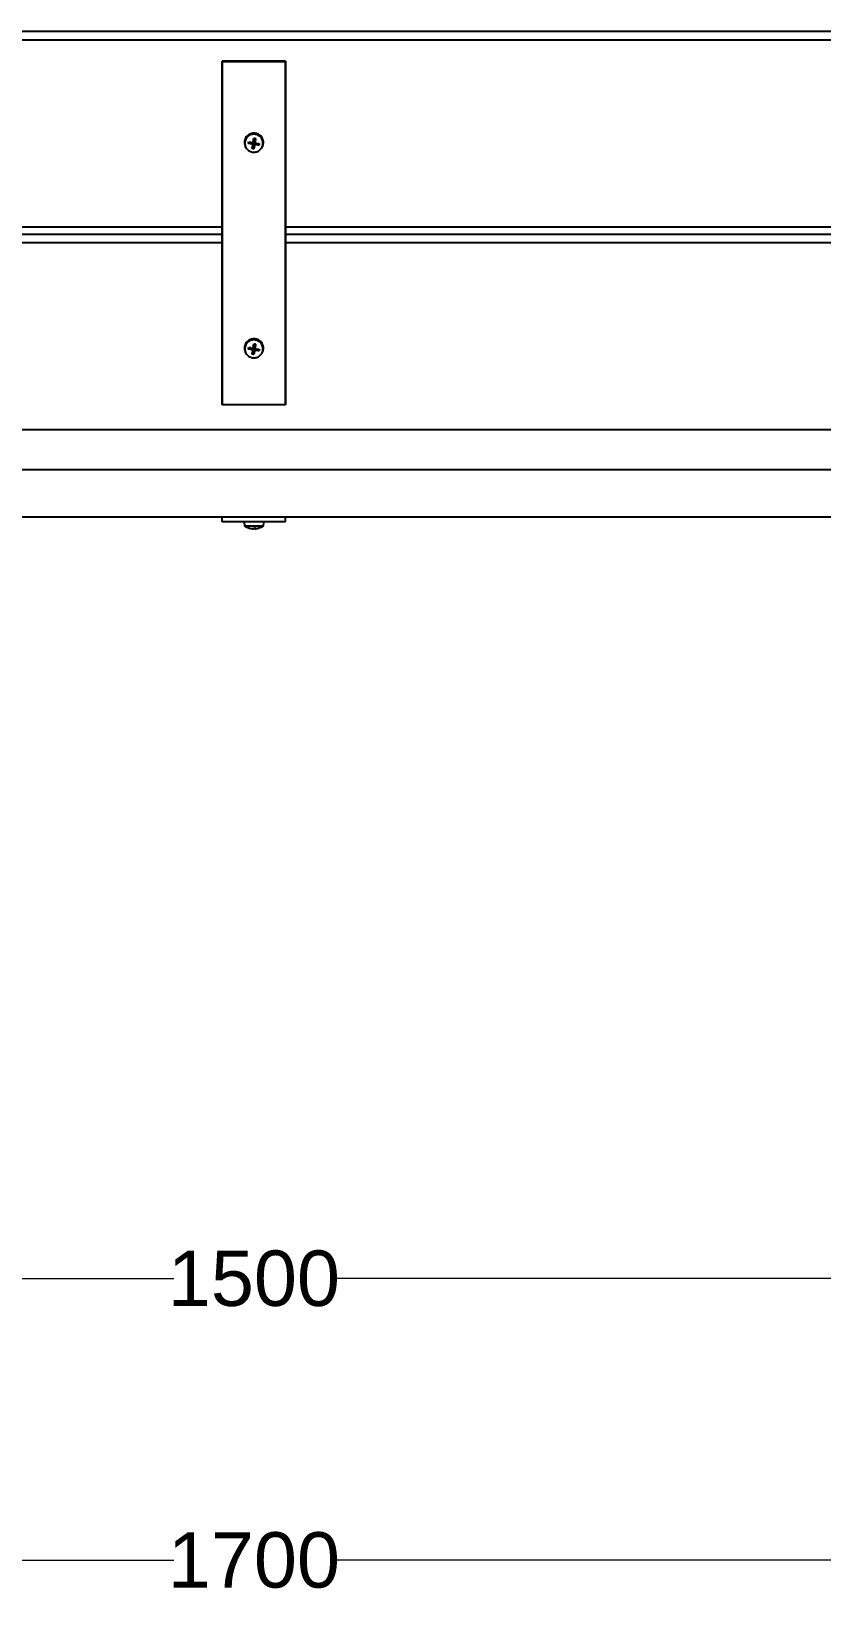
# Model space of a CAD drawing. Header units: millimetres. Extents: x 9483 to 13995, y 24552 to 30933.
# Drawn here: x 10575 to 11075, y 28197 to 29186 of the extents above; entities that cross this region are included whole.
import ezdxf

# ---------------------------------------------------------------- set-up
doc = ezdxf.new("R2010")
doc.units = ezdxf.units.MM
doc.header["$LTSCALE"] = 3
for name, color, linetype in [('Czerwony', 1, 'Continuous'), ('PomaraÅ„czowy', 30, 'Continuous'), ('Turkusowy', 120, 'Continuous')]:
    doc.layers.add(name, color=color, linetype=linetype)
doc.styles.get("Standard").update_dxf_attribs({"font": 'arial.ttf'})
doc.dimstyles.new('MATEUSZ', dxfattribs={"dimtxt": 35, "dimasz": 16, "dimexe": 0.18, "dimexo": 0.0625, "dimgap": 0.09, "dimtad": 0, "dimdec": 0, "dimdsep": 46, "dimtxsty": 'Standard', "dimblk": 'DOT', "dimcen": 0.09, "dimse1": 1, "dimse2": 1, "dimadec": 0, "dimazin": 0, "dimtfac": 1, "dimtdec": 0, "dimtofl": 0, "dimtmove": 0, "dimatfit": 3, "dimfxl": 1, "dimtolj": 1, "dimtzin": 0, "dimlwd": 9, "dimlwe": 9, "dimarcsym": 0})

# ---------------------------------------------------------------- blocks, each defined once
blk = doc.blocks.new('_Dot')
at = {"color": 0, "linetype": 'ByBlock', "lineweight": -2}
blk.add_line((-0.5, 0), (-1, 0), dxfattribs=at)
at = {"color": 0, "linetype": 'ByBlock', "const_width": 0.5}
blk.add_lwpolyline([(-0.25, 0, 1), (0.25, 0, 1)], format="xyb", close=True, dxfattribs=at)
blk = doc.blocks.new('*D19')
at = {"color": 0, "lineweight": 9, "transparency": 16777216}
for p, q in [((9881.85, 28220.05), (10665.21, 28220.05)), ((11549.85, 28220.05), (10766.5, 28220.05))]:
    blk.add_line(p, q, dxfattribs=at)
at = {"layer": 'Defpoints', "color": 0, "transparency": 16777216}
for p in [(9865.85, 29062.45), (11565.85, 29062.45), (11565.85, 28220.05)]:
    blk.add_point(p, dxfattribs=at)
at = {"color": 0, "lineweight": 9, "transparency": 16777216, "xscale": 16, "yscale": 16, "zscale": 16, "rotation": 180}
blk.add_blockref('_Dot', (9865.85, 28220.05), dxfattribs=at)
at = {"color": 0, "lineweight": 9, "transparency": 16777216, "xscale": 16, "yscale": 16, "zscale": 16}
blk.add_blockref('_Dot', (11565.85, 28220.05), dxfattribs=at)
at = {"color": 0, "transparency": 16777216, "insert": (10715.85, 28220.05), "char_height": 35, "attachment_point": 5}
blk.add_mtext('\\A1;1700', dxfattribs=at)
blk = doc.blocks.new('*D33')
at = {"color": 0, "lineweight": 9, "transparency": 16777216}
for p, q in [((9981.77, 28397.99), (10665.21, 28397.99)), ((11449.93, 28397.99), (10766.5, 28397.99))]:
    blk.add_line(p, q, dxfattribs=at)
at = {"layer": 'Defpoints', "color": 0, "transparency": 16777216}
for p in [(9965.77, 28607.64), (11465.93, 28607.64), (11465.93, 28397.99)]:
    blk.add_point(p, dxfattribs=at)
at = {"color": 0, "lineweight": 9, "transparency": 16777216, "xscale": 16, "yscale": 16, "zscale": 16, "rotation": 180}
blk.add_blockref('_Dot', (9965.77, 28397.99), dxfattribs=at)
at = {"color": 0, "lineweight": 9, "transparency": 16777216, "xscale": 16, "yscale": 16, "zscale": 16}
blk.add_blockref('_Dot', (11465.93, 28397.99), dxfattribs=at)
at = {"color": 0, "transparency": 16777216, "insert": (10715.85, 28397.99), "char_height": 35, "attachment_point": 5}
blk.add_mtext('\\A1;1500', dxfattribs=at)

msp = doc.modelspace()

# ---------------------------------------------------------------- linework, layer by layer
at = {"layer": 'Czerwony', "color": 0}
for p, q in [((9865.85, 29185.87), (11565.85, 29185.87)), ((9865.85, 29180.55), (11565.85, 29180.55)), ((10046.85, 29062.45), (10695.85, 29062.45)), ((10735.85, 29062.45), (11384.85, 29062.45)), ((10046.85, 29057.75), (10695.85, 29057.75)), ((10046.85, 29052.42), (10695.85, 29052.42)), ((10735.85, 29057.75), (11384.85, 29057.75)), ((10735.85, 29052.42), (11384.85, 29052.42)), ((10015.85, 28934.32), (11415.85, 28934.32)), ((10015.85, 28909.08), (11415.85, 28909.08)), ((10015.85, 28879.08), (11415.85, 28879.08))]:
    msp.add_line(p, q, dxfattribs=at)
at = {"layer": 'PomaraÅ„czowy', "color": 0}
for p, q in [((10695.85, 29167.07), (10695.85, 28950.55)), ((10695.85, 29166.53), (10695.85, 29167.07)), ((10735.85, 29167.07), (10695.85, 29167.07)), ((10695.85, 28950.02), (10695.85, 29166.53)), ((10735.85, 29166.53), (10695.85, 29166.53)), ((10735.85, 29166.53), (10735.85, 29167.07)), ((10735.85, 29167.07), (10735.85, 28950.55)), ((10735.85, 28950.02), (10735.85, 29166.53)), ((10695.85, 28950.55), (10695.85, 28950.02)), ((10735.85, 28950.02), (10695.85, 28950.02)), ((10735.85, 28950.55), (10735.85, 28950.02)), ((10695.85, 28876.08), (10695.85, 28879.08)), ((10735.85, 28876.08), (10695.85, 28876.08)), ((10735.85, 28876.08), (10735.85, 28879.08))]:
    msp.add_line(p, q, dxfattribs=at)
at = {"layer": 'Turkusowy', "color": 0}
for p, q in [((10710.82, 29112.45), (10710.61, 29112.82)), ((10713.73, 29115.36), (10712.74, 29115.01)), ((10714.71, 29114.49), (10714.76, 29115.31)), ((10714.83, 29112.11), (10715.15, 29113.38)), ((10715.09, 29113.97), (10715.36, 29114.48)), ((10715.33, 29111.98), (10715.49, 29113.29)), ((10715.64, 29116.31), (10715.39, 29115.87)), ((10715.44, 29116.01), (10715.72, 29116.52)), ((10715.85, 29113.26), (10715.84, 29111.94)), ((10715.86, 29117.44), (10715.86, 29118.06)), ((10716.26, 29113.77), (10715.99, 29114.38)), ((10716.61, 29115.81), (10716.34, 29116.41)), ((10716.67, 29115.51), (10716.41, 29115.97)), ((10716.87, 29117.89), (10716.55, 29117.32)), ((10716.79, 29114.14), (10716.83, 29114.96)), ((10718.79, 29113.99), (10717.86, 29114.66)), ((10721.1, 29112.82), (10720.88, 29112.45)), ((10713.73, 28985.45), (10712.74, 28985.1)), ((10712.92, 28986.1), (10713.85, 28986.13)), ((10714.71, 28984.58), (10714.76, 28985.41)), ((10714.83, 28982.2), (10715.15, 28983.47)), ((10715.09, 28984.06), (10715.36, 28984.58)), ((10715.33, 28982.08), (10715.49, 28983.38)), ((10715.64, 28986.4), (10715.39, 28985.96)), ((10715.44, 28986.1), (10715.72, 28986.61)), ((10715.85, 28983.35), (10715.84, 28982.03)), ((10715.86, 28987.53), (10715.86, 28988.15)), ((10716.26, 28983.86), (10715.99, 28984.47)), ((10716.61, 28985.9), (10716.34, 28986.5)), ((10716.67, 28985.61), (10716.41, 28986.06)), ((10716.87, 28987.98), (10716.55, 28987.42)), ((10716.79, 28984.23), (10716.83, 28985.06)), ((10718.79, 28984.09), (10717.86, 28984.75)), ((10710.09, 28873.3), (10709.85, 28876.08)), ((10721.85, 28876.08), (10721.61, 28873.3))]:
    msp.add_line(p, q, dxfattribs=at)
for points in [[(10720.99, 29112.63, 0), (10721.35, 29113.33, 0), (10721.61, 29114.03, 0), (10721.77, 29114.74, 0), (10721.85, 29115.46, 0), (10721.83, 29116.21, 0), (10721.7, 29116.99, 0), (10721.47, 29117.76, 0), (10721.13, 29118.5, 0), (10720.68, 29119.2, 0), (10720.13, 29119.83, 0), (10719.51, 29120.37, 0), (10718.84, 29120.81, 0), (10718.13, 29121.15, 0), (10717.41, 29121.39, 0), (10716.7, 29121.54, 0), (10715.96, 29121.59, 0), (10715.19, 29121.56, 0), (10714.4, 29121.42, 0), (10713.62, 29121.17, 0), (10712.87, 29120.81, 0), (10712.17, 29120.35, 0), (10711.55, 29119.81, 0), (10711.02, 29119.18, 0), (10710.58, 29118.51, 0), (10710.25, 29117.81, 0), (10710.03, 29117.11, 0), (10709.9, 29116.4, 0), (10709.85, 29115.67, 0), (10709.9, 29114.91, 0), (10710.06, 29114.13, 0), (10710.34, 29113.37, 0), (10710.72, 29112.63, 0)], [(10712.46, 29115.03, 0), (10712.51, 29115.54, 0)], [(10714.71, 29114.49, 0), (10712.46, 29115.03, 0)], [(10712.51, 29115.54, 0), (10712.64, 29116.04, 0)], [(10712.64, 29116.04, 0), (10714.91, 29115.64, 0)], [(10712.79, 29115.52, 0), (10712.74, 29115.01, 0)], [(10712.92, 29116.01, 0), (10712.79, 29115.52, 0)], [(10713.85, 29116.04, 0), (10713.76, 29115.7, 0), (10713.73, 29115.36, 0)], [(10714.76, 29115.31, 0), (10713.73, 29115.36, 0)], [(10715.09, 29113.97, 0), (10715.09, 29114.01, 0), (10715.09, 29114.05, 0), (10715.09, 29114.09, 0), (10715.08, 29114.14, 0), (10715.07, 29114.18, 0), (10715.05, 29114.22, 0), (10715.03, 29114.26, 0), (10715.01, 29114.3, 0), (10714.98, 29114.33, 0), (10714.95, 29114.36, 0), (10714.92, 29114.39, 0), (10714.88, 29114.42, 0), (10714.84, 29114.44, 0), (10714.8, 29114.46, 0), (10714.76, 29114.48, 0), (10714.71, 29114.49, 0)], [(10715.36, 29114.48, 0), (10715.37, 29114.56, 0), (10715.38, 29114.63, 0), (10715.37, 29114.71, 0), (10715.36, 29114.78, 0), (10715.35, 29114.85, 0), (10715.32, 29114.93, 0), (10715.29, 29115, 0), (10715.25, 29115.06, 0), (10715.2, 29115.12, 0), (10715.15, 29115.17, 0), (10715.09, 29115.21, 0), (10715.03, 29115.25, 0), (10714.97, 29115.27, 0), (10714.9, 29115.29, 0), (10714.83, 29115.31, 0), (10714.76, 29115.31, 0)], [(10714.77, 29111.82, 0), (10715.09, 29113.97, 0)], [(10714.77, 29111.82, 0), (10714.83, 29112.11, 0)], [(10715.8, 29111.64, 0), (10715.28, 29111.69, 0), (10714.77, 29111.82, 0)], [(10714.83, 29112.11, 0), (10715.33, 29111.98, 0)], [(10714.91, 29115.64, 0), (10714.96, 29115.63, 0), (10715, 29115.63, 0), (10715.05, 29115.63, 0), (10715.09, 29115.64, 0), (10715.14, 29115.65, 0), (10715.18, 29115.67, 0), (10715.22, 29115.69, 0), (10715.25, 29115.71, 0), (10715.29, 29115.74, 0), (10715.32, 29115.77, 0), (10715.35, 29115.8, 0), (10715.38, 29115.84, 0), (10715.4, 29115.88, 0), (10715.42, 29115.92, 0), (10715.43, 29115.96, 0), (10715.44, 29116.01, 0)], [(10715.15, 29113.38, 0), (10715.36, 29114.48, 0)], [(10715.15, 29113.38, 0), (10715.49, 29113.29, 0)], [(10715.33, 29111.98, 0), (10715.84, 29111.94, 0)], [(10715.44, 29116.01, 0), (10715.9, 29118.31, 0)], [(10715.49, 29113.29, 0), (10715.85, 29113.26, 0)], [(10716.26, 29113.77, 0), (10715.8, 29111.64, 0)], [(10715.84, 29111.94, 0), (10715.83, 29111.8, 0), (10715.8, 29111.64, 0)], [(10715.99, 29114.38, 0), (10715.85, 29113.26, 0)], [(10715.86, 29118.06, 0), (10715.87, 29118.1, 0), (10715.9, 29118.31, 0)], [(10716.87, 29117.89, 0), (10716.38, 29118.01, 0), (10715.86, 29118.06, 0)], [(10716.55, 29117.32, 0), (10716.21, 29117.41, 0), (10715.86, 29117.44, 0)], [(10715.9, 29118.31, 0), (10716.42, 29118.27, 0), (10716.93, 29118.14, 0)], [(10716.83, 29114.96, 0), (10716.76, 29114.98, 0), (10716.69, 29114.99, 0), (10716.62, 29114.99, 0), (10716.55, 29114.99, 0), (10716.48, 29114.98, 0), (10716.41, 29114.96, 0), (10716.34, 29114.92, 0), (10716.28, 29114.89, 0), (10716.22, 29114.84, 0), (10716.17, 29114.78, 0), (10716.12, 29114.72, 0), (10716.08, 29114.66, 0), (10716.05, 29114.59, 0), (10716.02, 29114.52, 0), (10716, 29114.45, 0), (10715.99, 29114.38, 0)], [(10716.79, 29114.14, 0), (10716.74, 29114.14, 0), (10716.7, 29114.14, 0), (10716.66, 29114.14, 0), (10716.61, 29114.13, 0), (10716.57, 29114.11, 0), (10716.52, 29114.1, 0), (10716.49, 29114.08, 0), (10716.45, 29114.05, 0), (10716.41, 29114.03, 0), (10716.38, 29114, 0), (10716.35, 29113.96, 0), (10716.33, 29113.93, 0), (10716.3, 29113.89, 0), (10716.28, 29113.85, 0), (10716.27, 29113.81, 0), (10716.26, 29113.77, 0)], [(10716.34, 29116.41, 0), (10716.33, 29116.35, 0), (10716.33, 29116.29, 0), (10716.33, 29116.22, 0), (10716.34, 29116.16, 0), (10716.36, 29116.09, 0), (10716.38, 29116.03, 0), (10716.41, 29115.96, 0), (10716.45, 29115.9, 0), (10716.5, 29115.84, 0), (10716.55, 29115.79, 0), (10716.61, 29115.74, 0), (10716.68, 29115.69, 0), (10716.8, 29115.62, 0), (10716.87, 29115.6, 0), (10716.94, 29115.58, 0)], [(10716.55, 29117.32, 0), (10716.34, 29116.41, 0)], [(10716.93, 29118.14, 0), (10716.61, 29115.81, 0)], [(10716.61, 29115.81, 0), (10716.61, 29115.77, 0), (10716.61, 29115.72, 0), (10716.61, 29115.68, 0), (10716.62, 29115.63, 0), (10716.63, 29115.59, 0), (10716.65, 29115.55, 0), (10716.67, 29115.51, 0), (10716.69, 29115.47, 0), (10716.72, 29115.44, 0), (10716.75, 29115.41, 0), (10716.79, 29115.38, 0), (10716.82, 29115.35, 0), (10716.86, 29115.33, 0), (10716.9, 29115.31, 0), (10716.95, 29115.3, 0), (10716.99, 29115.29, 0)], [(10719.07, 29113.92, 0), (10716.79, 29114.14, 0)], [(10717.86, 29114.66, 0), (10716.83, 29114.96, 0)], [(10716.99, 29115.29, 0), (10719.24, 29114.93, 0)], [(10717.86, 29114.66, 0), (10717.94, 29115, 0), (10717.97, 29115.34, 0)], [(10718.79, 29113.99, 0), (10718.92, 29114.48, 0), (10718.96, 29114.99, 0)], [(10719.07, 29113.92, 0), (10718.98, 29113.93, 0), (10718.9, 29113.95, 0), (10718.83, 29113.97, 0), (10718.81, 29113.98, 0), (10718.79, 29113.99, 0)], [(10719.24, 29114.93, 0), (10719.19, 29114.42, 0), (10719.07, 29113.92, 0)], [(10720.2, 29111.62, 0), (10720.62, 29112.11, 0), (10720.99, 29112.63, 0)], [(10720.99, 28982.73, 0), (10721.35, 28983.42, 0), (10721.61, 28984.13, 0), (10721.77, 28984.83, 0), (10721.85, 28985.55, 0), (10721.83, 28986.31, 0), (10721.7, 28987.08, 0), (10721.47, 28987.85, 0), (10721.13, 28988.6, 0), (10720.68, 28989.29, 0), (10720.13, 28989.92, 0), (10719.51, 28990.46, 0), (10718.84, 28990.9, 0), (10718.13, 28991.24, 0), (10717.41, 28991.48, 0), (10716.7, 28991.63, 0), (10715.96, 28991.69, 0), (10715.19, 28991.65, 0), (10714.4, 28991.51, 0), (10713.62, 28991.26, 0), (10712.87, 28990.91, 0), (10712.17, 28990.45, 0), (10711.55, 28989.9, 0), (10711.02, 28989.28, 0), (10710.58, 28988.61, 0), (10710.25, 28987.91, 0), (10710.03, 28987.2, 0), (10709.9, 28986.5, 0), (10709.85, 28985.76, 0), (10709.9, 28985, 0), (10710.06, 28984.22, 0), (10710.34, 28983.46, 0), (10710.72, 28982.73, 0)], [(10712.46, 28985.12, 0), (10712.51, 28985.63, 0)], [(10714.71, 28984.58, 0), (10712.46, 28985.12, 0)], [(10712.51, 28985.63, 0), (10712.64, 28986.13, 0)], [(10712.64, 28986.13, 0), (10712.8, 28986.11, 0), (10712.92, 28986.1, 0)], [(10712.64, 28986.13, 0), (10714.91, 28985.73, 0)], [(10712.79, 28985.61, 0), (10712.74, 28985.1, 0)], [(10712.92, 28986.1, 0), (10712.79, 28985.61, 0)], [(10713.85, 28986.13, 0), (10713.76, 28985.8, 0), (10713.73, 28985.45, 0)], [(10714.76, 28985.41, 0), (10713.73, 28985.45, 0)], [(10715.09, 28984.06, 0), (10715.09, 28984.1, 0), (10715.09, 28984.14, 0), (10715.09, 28984.19, 0), (10715.08, 28984.23, 0), (10715.07, 28984.27, 0), (10715.05, 28984.31, 0), (10715.03, 28984.35, 0), (10715.01, 28984.39, 0), (10714.98, 28984.42, 0), (10714.95, 28984.45, 0), (10714.92, 28984.48, 0), (10714.88, 28984.51, 0), (10714.84, 28984.53, 0), (10714.8, 28984.55, 0), (10714.76, 28984.57, 0), (10714.71, 28984.58, 0)], [(10715.36, 28984.58, 0), (10715.37, 28984.65, 0), (10715.38, 28984.73, 0), (10715.37, 28984.8, 0), (10715.36, 28984.87, 0), (10715.35, 28984.95, 0), (10715.32, 28985.02, 0), (10715.29, 28985.09, 0), (10715.25, 28985.15, 0), (10715.2, 28985.21, 0), (10715.15, 28985.26, 0), (10715.09, 28985.3, 0), (10715.03, 28985.34, 0), (10714.97, 28985.37, 0), (10714.9, 28985.39, 0), (10714.83, 28985.4, 0), (10714.76, 28985.41, 0)], [(10714.77, 28981.91, 0), (10715.09, 28984.06, 0)], [(10714.77, 28981.91, 0), (10714.83, 28982.2, 0)], [(10715.8, 28981.74, 0), (10715.28, 28981.78, 0), (10714.77, 28981.91, 0)], [(10714.83, 28982.2, 0), (10715.33, 28982.08, 0)], [(10714.91, 28985.73, 0), (10714.96, 28985.73, 0), (10715, 28985.72, 0), (10715.05, 28985.73, 0), (10715.09, 28985.74, 0), (10715.14, 28985.75, 0), (10715.18, 28985.76, 0), (10715.22, 28985.78, 0), (10715.25, 28985.81, 0), (10715.29, 28985.83, 0), (10715.32, 28985.86, 0), (10715.35, 28985.9, 0), (10715.38, 28985.93, 0), (10715.4, 28985.97, 0), (10715.42, 28986.01, 0), (10715.43, 28986.06, 0), (10715.44, 28986.1, 0)], [(10715.15, 28983.47, 0), (10715.36, 28984.58, 0)], [(10715.15, 28983.47, 0), (10715.49, 28983.38, 0)], [(10715.33, 28982.08, 0), (10715.84, 28982.03, 0)], [(10715.44, 28986.1, 0), (10715.9, 28988.41, 0)], [(10715.49, 28983.38, 0), (10715.85, 28983.35, 0)], [(10716.26, 28983.86, 0), (10715.8, 28981.74, 0)], [(10715.99, 28984.47, 0), (10715.85, 28983.35, 0)], [(10716.87, 28987.98, 0), (10716.38, 28988.11, 0), (10715.86, 28988.15, 0)], [(10716.55, 28987.42, 0), (10716.21, 28987.5, 0), (10715.86, 28987.53, 0)], [(10715.9, 28988.41, 0), (10716.42, 28988.36, 0), (10716.93, 28988.24, 0)], [(10716.83, 28985.06, 0), (10716.76, 28985.07, 0), (10716.69, 28985.08, 0), (10716.62, 28985.09, 0), (10716.55, 28985.08, 0), (10716.48, 28985.07, 0), (10716.41, 28985.05, 0), (10716.34, 28985.02, 0), (10716.28, 28984.98, 0), (10716.22, 28984.93, 0), (10716.17, 28984.88, 0), (10716.12, 28984.82, 0), (10716.08, 28984.75, 0), (10716.05, 28984.69, 0), (10716.02, 28984.62, 0), (10716, 28984.54, 0), (10715.99, 28984.47, 0)], [(10716.79, 28984.23, 0), (10716.74, 28984.23, 0), (10716.7, 28984.23, 0), (10716.66, 28984.23, 0), (10716.61, 28984.22, 0), (10716.57, 28984.21, 0), (10716.52, 28984.19, 0), (10716.49, 28984.17, 0), (10716.45, 28984.15, 0), (10716.41, 28984.12, 0), (10716.38, 28984.09, 0), (10716.35, 28984.06, 0), (10716.33, 28984.02, 0), (10716.3, 28983.98, 0), (10716.28, 28983.94, 0), (10716.27, 28983.9, 0), (10716.26, 28983.86, 0)], [(10716.34, 28986.5, 0), (10716.33, 28986.44, 0), (10716.33, 28986.38, 0), (10716.33, 28986.32, 0), (10716.34, 28986.25, 0), (10716.36, 28986.19, 0), (10716.38, 28986.12, 0), (10716.41, 28986.05, 0), (10716.45, 28985.99, 0), (10716.5, 28985.93, 0), (10716.55, 28985.88, 0), (10716.61, 28985.83, 0), (10716.68, 28985.78, 0), (10716.8, 28985.72, 0), (10716.87, 28985.69, 0), (10716.94, 28985.67, 0)], [(10716.55, 28987.42, 0), (10716.34, 28986.5, 0)], [(10716.93, 28988.24, 0), (10716.61, 28985.9, 0)], [(10716.61, 28985.9, 0), (10716.61, 28985.86, 0), (10716.61, 28985.81, 0), (10716.61, 28985.77, 0), (10716.62, 28985.72, 0), (10716.63, 28985.68, 0), (10716.65, 28985.64, 0), (10716.67, 28985.6, 0), (10716.69, 28985.56, 0), (10716.72, 28985.53, 0), (10716.75, 28985.5, 0), (10716.79, 28985.47, 0), (10716.82, 28985.44, 0), (10716.86, 28985.42, 0), (10716.9, 28985.4, 0), (10716.95, 28985.39, 0), (10716.99, 28985.38, 0)], [(10719.07, 28984.01, 0), (10716.79, 28984.23, 0)], [(10717.86, 28984.75, 0), (10716.83, 28985.06, 0)], [(10716.93, 28988.24, 0), (10716.9, 28988.08, 0), (10716.89, 28988.02, 0), (10716.88, 28988, 0), (10716.87, 28987.98, 0)], [(10716.99, 28985.38, 0), (10719.24, 28985.02, 0)], [(10717.86, 28984.75, 0), (10717.94, 28985.09, 0), (10717.97, 28985.44, 0)], [(10718.79, 28984.09, 0), (10718.92, 28984.58, 0), (10718.96, 28985.08, 0)], [(10719.07, 28984.01, 0), (10718.98, 28984.02, 0), (10718.9, 28984.04, 0), (10718.83, 28984.06, 0), (10718.81, 28984.07, 0), (10718.79, 28984.09, 0)], [(10719.24, 28985.02, 0), (10719.19, 28984.51, 0), (10719.07, 28984.01, 0)], [(10721.61, 28873.3, 0), (10721.61, 28873.3, 0), (10721.61, 28873.3, 0), (10721.61, 28873.3, 0), (10721.61, 28873.3, 0), (10721.61, 28873.3, 0), (10721.61, 28873.3, 0), (10721.61, 28873.3, 0), (10721.61, 28873.3, 0), (10721.61, 28873.3, 0), (10721.61, 28873.3, 0), (10721.61, 28873.3, 0), (10721.6, 28873.3, 0), (10721.56, 28873.3, 0), (10721.42, 28873.3, 0), (10720.84, 28873.3, 0), (10716, 28873.3, 0), (10711.75, 28873.3, 0), (10710.49, 28873.3, 0), (10710.19, 28873.3, 0), (10710.12, 28873.3, 0), (10710.1, 28873.3, 0), (10710.1, 28873.3, 0), (10710.09, 28873.3, 0), (10710.09, 28873.3, 0), (10710.09, 28873.3, 0), (10710.09, 28873.3, 0), (10710.09, 28873.3, 0), (10710.09, 28873.3, 0), (10710.09, 28873.3, 0), (10710.09, 28873.3, 0), (10710.09, 28873.3, 0), (10710.09, 28873.3, 0), (10710.09, 28873.3, 0), (10710.09, 28873.3, 0)], [(10712.71, 28871.98, 0), (10711.37, 28872.54, 0), (10710.09, 28873.3, 0)], [(10721.61, 28873.3, 0), (10720.33, 28872.54, 0), (10718.99, 28871.98, 0)], [(10712.46, 28872.07, 0), (10712.46, 28872.07, 0), (10712.47, 28872.07, 0), (10712.51, 28872.07, 0)], [(10714.71, 28871.55, 0), (10713.57, 28871.74, 0), (10712.46, 28872.07, 0)], [(10712.64, 28872.07, 0), (10713.76, 28871.74, 0), (10714.91, 28871.55, 0)], [(10715.09, 28871.55, 0), (10715.09, 28871.55, 0), (10715.09, 28871.55, 0), (10715.09, 28871.55, 0), (10715.09, 28871.55, 0), (10715.09, 28871.54, 0), (10715.09, 28871.54, 0), (10715.09, 28871.54, 0), (10715.09, 28871.54, 0), (10715.09, 28871.54, 0), (10715.09, 28871.54, 0), (10715.09, 28871.54, 0), (10715.09, 28871.54, 0), (10715.09, 28871.54, 0), (10715.09, 28871.54, 0), (10715.09, 28871.54, 0), (10715.09, 28871.54, 0), (10715.09, 28871.54, 0), (10715.08, 28871.54, 0), (10715.07, 28871.53, 0), (10715.04, 28871.53, 0), (10714.93, 28871.53, 0), (10714.71, 28871.55, 0)], [(10714.91, 28871.55, 0), (10715.25, 28871.53, 0), (10715.38, 28871.54, 0), (10715.42, 28871.54, 0), (10715.43, 28871.55, 0), (10715.44, 28871.55, 0), (10715.44, 28871.55, 0)], [(10715.44, 28871.55, 0), (10715.5, 28871.59, 0), (10715.56, 28871.63, 0), (10715.67, 28871.74, 0), (10715.79, 28871.89, 0), (10715.9, 28872.07, 0)], [(10716.26, 28871.55, 0), (10716.2, 28871.59, 0), (10716.15, 28871.63, 0), (10716.03, 28871.74, 0), (10715.91, 28871.89, 0), (10715.8, 28872.07, 0)], [(10716.92, 28872.06, 0), (10715.89, 28872.06, 0)], [(10715.9, 28872.07, 0), (10716.93, 28872.07, 0)], [(10716.79, 28871.55, 0), (10716.45, 28871.53, 0), (10716.33, 28871.54, 0), (10716.28, 28871.54, 0), (10716.27, 28871.55, 0), (10716.26, 28871.55, 0), (10716.26, 28871.55, 0)], [(10716.93, 28872.07, 0), (10716.86, 28871.89, 0), (10716.78, 28871.74, 0), (10716.7, 28871.63, 0), (10716.66, 28871.59, 0), (10716.61, 28871.55, 0)], [(10716.61, 28871.55, 0), (10716.61, 28871.55, 0), (10716.61, 28871.55, 0), (10716.61, 28871.55, 0), (10716.61, 28871.55, 0), (10716.61, 28871.54, 0), (10716.61, 28871.54, 0), (10716.61, 28871.54, 0), (10716.61, 28871.54, 0), (10716.61, 28871.54, 0), (10716.61, 28871.54, 0), (10716.61, 28871.54, 0), (10716.61, 28871.54, 0), (10716.61, 28871.54, 0), (10716.61, 28871.54, 0), (10716.61, 28871.54, 0), (10716.61, 28871.54, 0), (10716.61, 28871.54, 0), (10716.62, 28871.54, 0), (10716.63, 28871.53, 0), (10716.66, 28871.53, 0), (10716.77, 28871.53, 0), (10716.99, 28871.55, 0)], [(10719.07, 28872.07, 0), (10717.94, 28871.74, 0), (10716.79, 28871.55, 0)], [(10716.99, 28871.55, 0), (10718.13, 28871.74, 0), (10719.24, 28872.07, 0)], [(10719.07, 28872.07, 0), (10719.05, 28872.06, 0), (10719, 28872.06, 0), (10718.98, 28872.06, 0), (10718.96, 28872.06, 0), (10718.92, 28872.07, 0), (10718.9, 28872.07, 0), (10718.89, 28872.08, 0), (10718.87, 28872.09, 0), (10718.85, 28872.1, 0), (10718.83, 28872.12, 0), (10718.82, 28872.13, 0), (10718.81, 28872.15, 0), (10718.8, 28872.16, 0), (10718.79, 28872.18, 0)], [(10718.79, 28872.18, 0), (10718.96, 28872.18, 0)]]:
    msp.add_polyline3d(points, dxfattribs=at)
for points in [[(10714.88, 29109.61, 0), (10715.39, 29109.55, 0), (10715.93, 29109.53, 0), (10716.48, 29109.57, 0), (10717.04, 29109.65, 0), (10717.59, 29109.8, 0), (10718.14, 29110, 0), (10718.67, 29110.26, 0), (10719.18, 29110.57, 0), (10719.64, 29110.94, 0), (10720.07, 29111.34, 0), (10720.45, 29111.78, 0), (10720.77, 29112.25, 0), (10721.04, 29112.74, 0), (10721.25, 29113.24, 0), (10721.42, 29113.74, 0), (10721.53, 29114.24, 0), (10721.59, 29114.75, 0), (10721.61, 29115.27, 0), (10721.57, 29115.81, 0), (10721.48, 29116.36, 0), (10721.34, 29116.91, 0), (10721.13, 29117.45, 0), (10720.87, 29117.98, 0), (10720.55, 29118.47, 0), (10720.18, 29118.93, 0), (10719.77, 29119.35, 0), (10719.32, 29119.72, 0), (10718.84, 29120.04, 0), (10718.35, 29120.3, 0), (10717.84, 29120.51, 0), (10717.33, 29120.67, 0), (10716.82, 29120.78, 0), (10716.31, 29120.85, 0), (10715.77, 29120.86, 0), (10715.22, 29120.83, 0), (10714.67, 29120.74, 0), (10714.11, 29120.6, 0), (10713.56, 29120.39, 0), (10713.03, 29120.14, 0), (10712.53, 29119.82, 0), (10712.06, 29119.46, 0), (10711.63, 29119.05, 0), (10711.26, 29118.61, 0), (10710.93, 29118.14, 0), (10710.66, 29117.65, 0), (10710.45, 29117.15, 0), (10710.29, 29116.65, 0), (10710.18, 29116.15, 0), (10710.11, 29115.65, 0), (10710.09, 29115.12, 0), (10710.13, 29114.58, 0), (10710.22, 29114.03, 0), (10710.36, 29113.48, 0), (10710.57, 29112.94, 0), (10710.83, 29112.42, 0), (10711.15, 29111.92, 0), (10711.52, 29111.46, 0), (10711.93, 29111.05, 0), (10712.38, 29110.68, 0), (10712.86, 29110.36, 0), (10713.36, 29110.09, 0), (10713.86, 29109.88, 0), (10714.37, 29109.72, 0)], [(10714.88, 28979.71, 0), (10715.39, 28979.64, 0), (10715.93, 28979.63, 0), (10716.48, 28979.66, 0), (10717.04, 28979.75, 0), (10717.59, 28979.89, 0), (10718.14, 28980.09, 0), (10718.67, 28980.35, 0), (10719.18, 28980.67, 0), (10719.64, 28981.03, 0), (10720.07, 28981.43, 0), (10720.45, 28981.88, 0), (10720.77, 28982.35, 0), (10721.04, 28982.83, 0), (10721.25, 28983.33, 0), (10721.42, 28983.84, 0), (10721.53, 28984.33, 0), (10721.59, 28984.84, 0), (10721.61, 28985.37, 0), (10721.57, 28985.91, 0), (10721.48, 28986.46, 0), (10721.34, 28987.01, 0), (10721.13, 28987.55, 0), (10720.87, 28988.07, 0), (10720.55, 28988.56, 0), (10720.18, 28989.02, 0), (10719.77, 28989.44, 0), (10719.32, 28989.81, 0), (10718.84, 28990.13, 0), (10718.35, 28990.4, 0), (10717.84, 28990.61, 0), (10717.33, 28990.77, 0), (10716.82, 28990.87, 0), (10716.31, 28990.94, 0), (10715.77, 28990.96, 0), (10715.22, 28990.92, 0), (10714.67, 28990.83, 0), (10714.11, 28990.69, 0), (10713.56, 28990.49, 0), (10713.03, 28990.23, 0), (10712.53, 28989.92, 0), (10712.06, 28989.55, 0), (10711.63, 28989.15, 0), (10711.26, 28988.7, 0), (10710.93, 28988.23, 0), (10710.66, 28987.75, 0), (10710.45, 28987.25, 0), (10710.29, 28986.74, 0), (10710.18, 28986.25, 0), (10710.11, 28985.74, 0), (10710.09, 28985.21, 0), (10710.13, 28984.67, 0), (10710.22, 28984.12, 0), (10710.36, 28983.57, 0), (10710.57, 28983.03, 0), (10710.83, 28982.51, 0), (10711.15, 28982.02, 0), (10711.52, 28981.56, 0), (10711.93, 28981.14, 0), (10712.38, 28980.77, 0), (10712.86, 28980.45, 0), (10713.36, 28980.18, 0), (10713.86, 28979.97, 0), (10714.37, 28979.81, 0)]]:
    msp.add_polyline3d(points, close=True, dxfattribs=at)

# ---------------------------------------------------------------- dimensions: what is measured, and where the dimension line sits
at = {"color": 0}
dim = msp.add_linear_dim(base=(11565.85, 28220.05), p1=(9865.85, 29062.45), p2=(11565.85, 29062.45), dimstyle='MATEUSZ', dxfattribs=at)
dim.commit()
dim.dimension.update_dxf_attribs({"geometry": '*D19', "text_midpoint": (10715.85, 28220.05)})
dim = msp.add_linear_dim(base=(11465.93, 28397.99), p1=(9965.77, 28607.64), p2=(11465.93, 28607.64), dimstyle='MATEUSZ')
dim.commit()
dim.dimension.update_dxf_attribs({"geometry": '*D33', "text_midpoint": (10715.85, 28397.99)})

doc.saveas('drawing.dxf')
